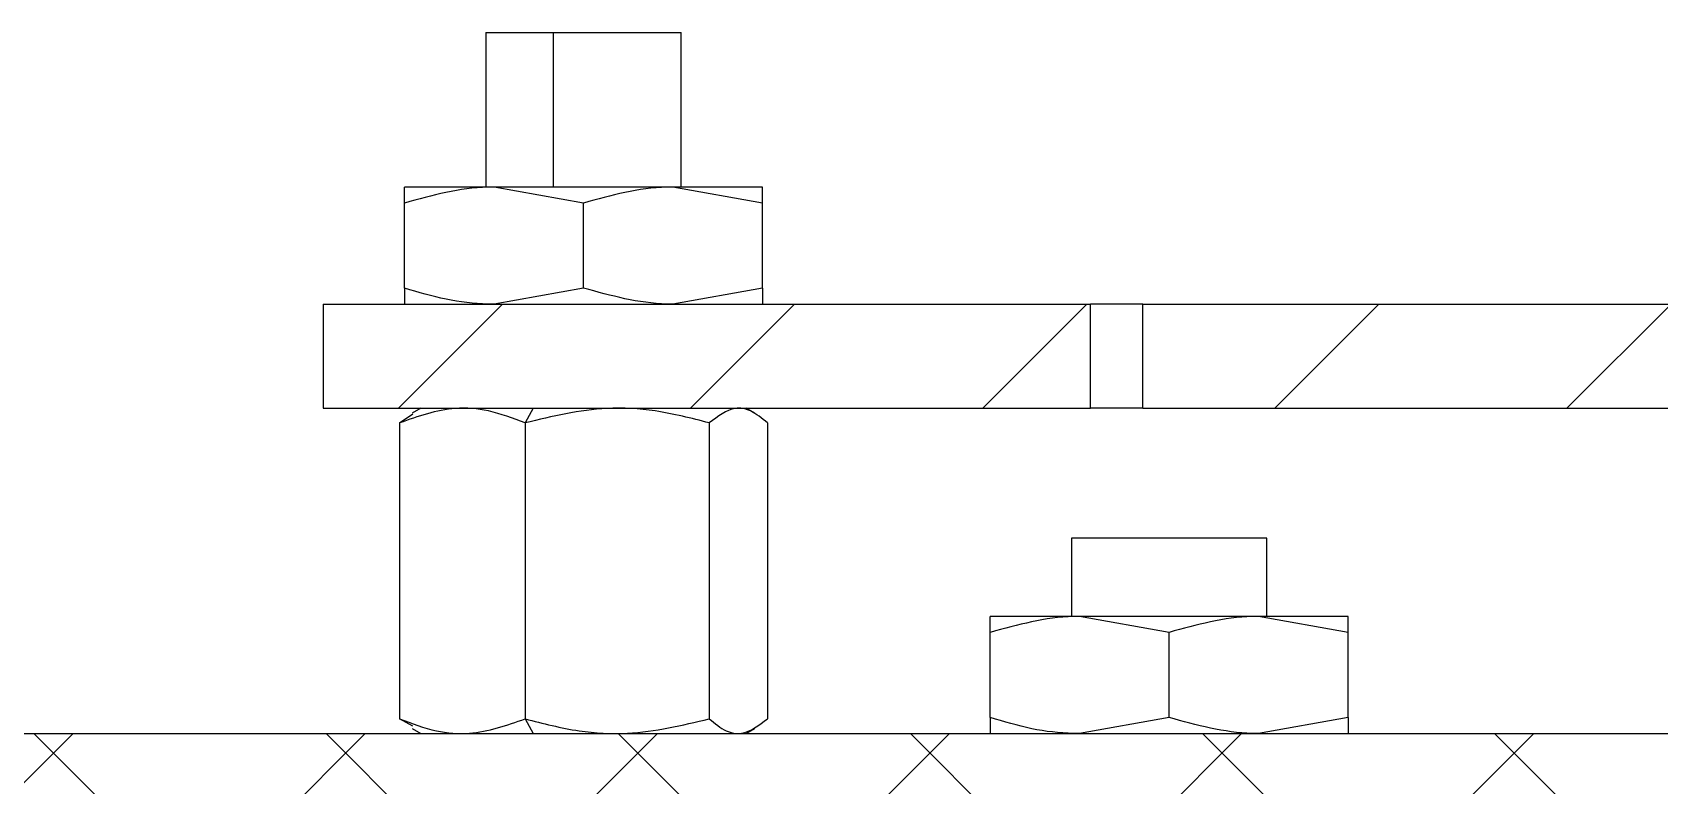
# Model space of a CAD drawing. Header units: millimetres. Extents: x 10 to 419, y 5 to 292.
# Drawn here: x 260.11 to 285.11, y 102.78 to 114.35 of the extents above; entities that cross this region are included whole.
import ezdxf

# ---------------------------------------------------------------- set-up
doc = ezdxf.new("R2010")
doc.units = ezdxf.units.MM

msp = doc.modelspace()

# ---------------------------------------------------------------- hatches: boundary and pattern name
at = {"linetype": 'Continuous', "lineweight": 18}
h = msp.add_hatch(dxfattribs=at)
h.set_pattern_fill('ANSI31', style=0)
h.paths.add_polyline_path([(276.37, 110.176), (264.576, 110.176), (264.576, 108.576), (276.37, 108.576)], flags=0)
h = msp.add_hatch(dxfattribs=at)
h.set_pattern_fill('ANSI31', style=0)
h.paths.add_polyline_path([(372.576, 110.176), (277.17, 110.176), (277.17, 108.576), (372.576, 108.576)], flags=0)
h = msp.add_hatch(dxfattribs=at)
h.set_pattern_fill('ANSI37', angle=90, style=0)
h.paths.add_polyline_path([(375.576, 100.576), (375.576, 103.576), (209.576, 103.576), (209.576, 100.576)], flags=0)

# ---------------------------------------------------------------- linework, layer by layer
at = {"color": 7, "linetype": 'Continuous', "lineweight": 25}
for p, q in [((267.076, 114.35), (267.076, 111.976)), ((267.076, 114.35), (268.111, 114.35)), ((268.111, 114.35), (270.076, 114.35)), ((270.076, 111.976), (270.076, 114.35)), ((267.201, 111.976), (265.826, 111.976)), ((268.576, 111.73), (267.201, 111.976)), ((269.951, 111.976), (267.201, 111.976)), ((271.326, 111.73), (269.951, 111.976)), ((271.326, 111.976), (269.951, 111.976)), ((265.826, 110.421), (265.826, 111.73)), ((268.576, 110.421), (268.576, 111.73)), ((271.326, 110.421), (271.326, 111.73)), ((268.576, 110.421), (267.201, 110.176)), ((271.326, 110.421), (269.951, 110.176)), ((264.576, 110.176), (276.37, 110.176)), ((264.576, 110.176), (264.576, 108.576)), ((276.37, 108.576), (276.37, 110.176)), ((277.17, 110.176), (276.37, 110.176)), ((277.17, 108.576), (277.17, 110.176)), ((277.17, 110.176), (372.576, 110.176)), ((264.576, 108.576), (276.37, 108.576)), ((266.076, 108.576), (265.944, 108.499)), ((267.801, 108.576), (267.68, 108.35)), ((271.209, 108.499), (271.076, 108.576)), ((277.17, 108.576), (276.37, 108.576)), ((277.17, 108.576), (372.576, 108.576)), ((265.749, 108.35), (265.951, 108.491)), ((265.749, 108.35), (265.749, 103.801)), ((267.68, 108.35), (267.68, 103.801)), ((270.508, 108.35), (270.508, 103.801)), ((271.404, 108.35), (271.404, 103.801)), ((276.076, 106.576), (276.076, 105.376)), ((277.576, 106.576), (276.076, 106.576)), ((279.076, 106.576), (277.576, 106.576)), ((279.076, 105.376), (279.076, 106.576)), ((276.201, 105.376), (274.826, 105.376)), ((277.576, 105.13), (276.201, 105.376)), ((278.951, 105.376), (276.201, 105.376)), ((280.326, 105.13), (278.951, 105.376)), ((280.326, 105.376), (278.951, 105.376)), ((274.826, 103.821), (274.826, 105.13)), ((277.576, 103.821), (277.576, 105.13)), ((280.326, 103.821), (280.326, 105.13)), ((265.951, 103.689), (265.749, 103.801)), ((267.68, 103.801), (267.801, 103.576)), ((277.576, 103.821), (276.201, 103.576)), ((280.326, 103.821), (278.951, 103.576)), ((209.576, 103.576), (375.576, 103.576)), ((265.944, 103.652), (266.076, 103.576)), ((271.076, 103.576), (271.209, 103.652))]:
    msp.add_line(p, q, dxfattribs=at)
at = {"color": 8, "linetype": 'Continuous', "lineweight": 25}
msp.add_line((268.111, 114.35), (268.111, 111.976), dxfattribs=at)
at = {"color": 7, "linetype": 'Continuous', "lineweight": 25}
for points, knots in [([(267.201, 111.976), (267.169, 111.975), (266.704, 111.972), (266.249, 111.847), (265.826, 111.73)], [0, 0, 0, 0, 0.0701503, 1, 1, 1, 1]), ([(265.826, 111.73), (265.826, 111.767), (265.826, 111.911), (265.826, 111.948), (265.826, 111.976)], [0, 0, 0, 0, 0.257551, 1, 1, 1, 1]), ([(269.951, 111.976), (269.919, 111.975), (269.454, 111.972), (268.999, 111.847), (268.576, 111.73)], [0, 0, 0, 0, 0.07015, 1, 1, 1, 1]), ([(271.326, 111.73), (271.326, 111.767), (271.326, 111.911), (271.326, 111.948), (271.326, 111.976)], [0, 0, 0, 0, 0.2575513, 1, 1, 1, 1]), ([(267.201, 110.176), (267.169, 110.176), (266.922, 110.178), (266.457, 110.232), (266.038, 110.358), (265.826, 110.421)], [0, 0, 0, 0, 0.070013, 0.530744, 1, 1, 1, 1]), ([(265.826, 110.421), (265.826, 110.384), (265.826, 110.24), (265.826, 110.203), (265.826, 110.176)], [0, 0, 0, 0, 0.257551, 1, 1, 1, 1]), ([(269.951, 110.176), (269.919, 110.176), (269.454, 110.179), (268.999, 110.305), (268.576, 110.421)], [0, 0, 0, 0, 0.07015, 1, 1, 1, 1]), ([(271.326, 110.421), (271.326, 110.384), (271.326, 110.24), (271.326, 110.203), (271.326, 110.176)], [0, 0, 0, 0, 0.257551, 1, 1, 1, 1]), ([(267.68, 108.35), (267.493, 108.421), (267.141, 108.554), (266.483, 108.607), (266.033, 108.45), (265.749, 108.35)], [0, 0, 0, 0, 0.295653, 0.555283, 1, 1, 1, 1]), ([(270.508, 108.35), (270.233, 108.421), (269.718, 108.554), (268.755, 108.607), (268.096, 108.45), (267.68, 108.35)], [0, 0, 0, 0, 0.295653, 0.555283, 1, 1, 1, 1]), ([(271.404, 108.35), (271.317, 108.421), (271.154, 108.554), (270.848, 108.607), (270.64, 108.45), (270.508, 108.35)], [0, 0, 0, 0, 0.295653, 0.555283, 1, 1, 1, 1]), ([(276.201, 105.376), (276.169, 105.375), (275.704, 105.372), (275.249, 105.247), (274.826, 105.13)], [0, 0, 0, 0, 0.07015, 1, 1, 1, 1]), ([(274.826, 105.13), (274.826, 105.167), (274.826, 105.311), (274.826, 105.348), (274.826, 105.376)], [0, 0, 0, 0, 0.257551, 1, 1, 1, 1]), ([(278.951, 105.376), (278.919, 105.375), (278.454, 105.372), (277.999, 105.247), (277.576, 105.13)], [0, 0, 0, 0, 0.07015, 1, 1, 1, 1]), ([(280.326, 105.13), (280.326, 105.167), (280.326, 105.311), (280.326, 105.348), (280.326, 105.376)], [0, 0, 0, 0, 0.2575513, 1, 1, 1, 1]), ([(265.749, 103.801), (265.936, 103.73), (266.288, 103.597), (266.946, 103.544), (267.396, 103.701), (267.68, 103.801)], [0, 0, 0, 0, 0.295653, 0.555283, 1, 1, 1, 1]), ([(267.68, 103.801), (267.954, 103.73), (268.469, 103.597), (269.432, 103.544), (270.092, 103.701), (270.508, 103.801)], [0, 0, 0, 0, 0.2956528, 0.5552834, 1, 1, 1, 1]), ([(270.508, 103.801), (270.595, 103.73), (270.758, 103.597), (271.063, 103.544), (271.272, 103.701), (271.404, 103.801)], [0, 0, 0, 0, 0.295653, 0.555283, 1, 1, 1, 1]), ([(276.201, 103.576), (276.169, 103.576), (275.922, 103.578), (275.457, 103.632), (275.038, 103.758), (274.826, 103.821)], [0, 0, 0, 0, 0.070013, 0.530744, 1, 1, 1, 1]), ([(274.826, 103.821), (274.826, 103.784), (274.826, 103.64), (274.826, 103.603), (274.826, 103.576)], [0, 0, 0, 0, 0.257551, 1, 1, 1, 1]), ([(278.951, 103.576), (278.919, 103.576), (278.454, 103.579), (277.999, 103.705), (277.576, 103.821)], [0, 0, 0, 0, 0.07015, 1, 1, 1, 1]), ([(280.326, 103.821), (280.326, 103.784), (280.326, 103.64), (280.326, 103.603), (280.326, 103.576)], [0, 0, 0, 0, 0.257551, 1, 1, 1, 1])]:
    msp.add_open_spline(points, degree=3, knots=knots, dxfattribs=at)

doc.saveas('drawing.dxf')
